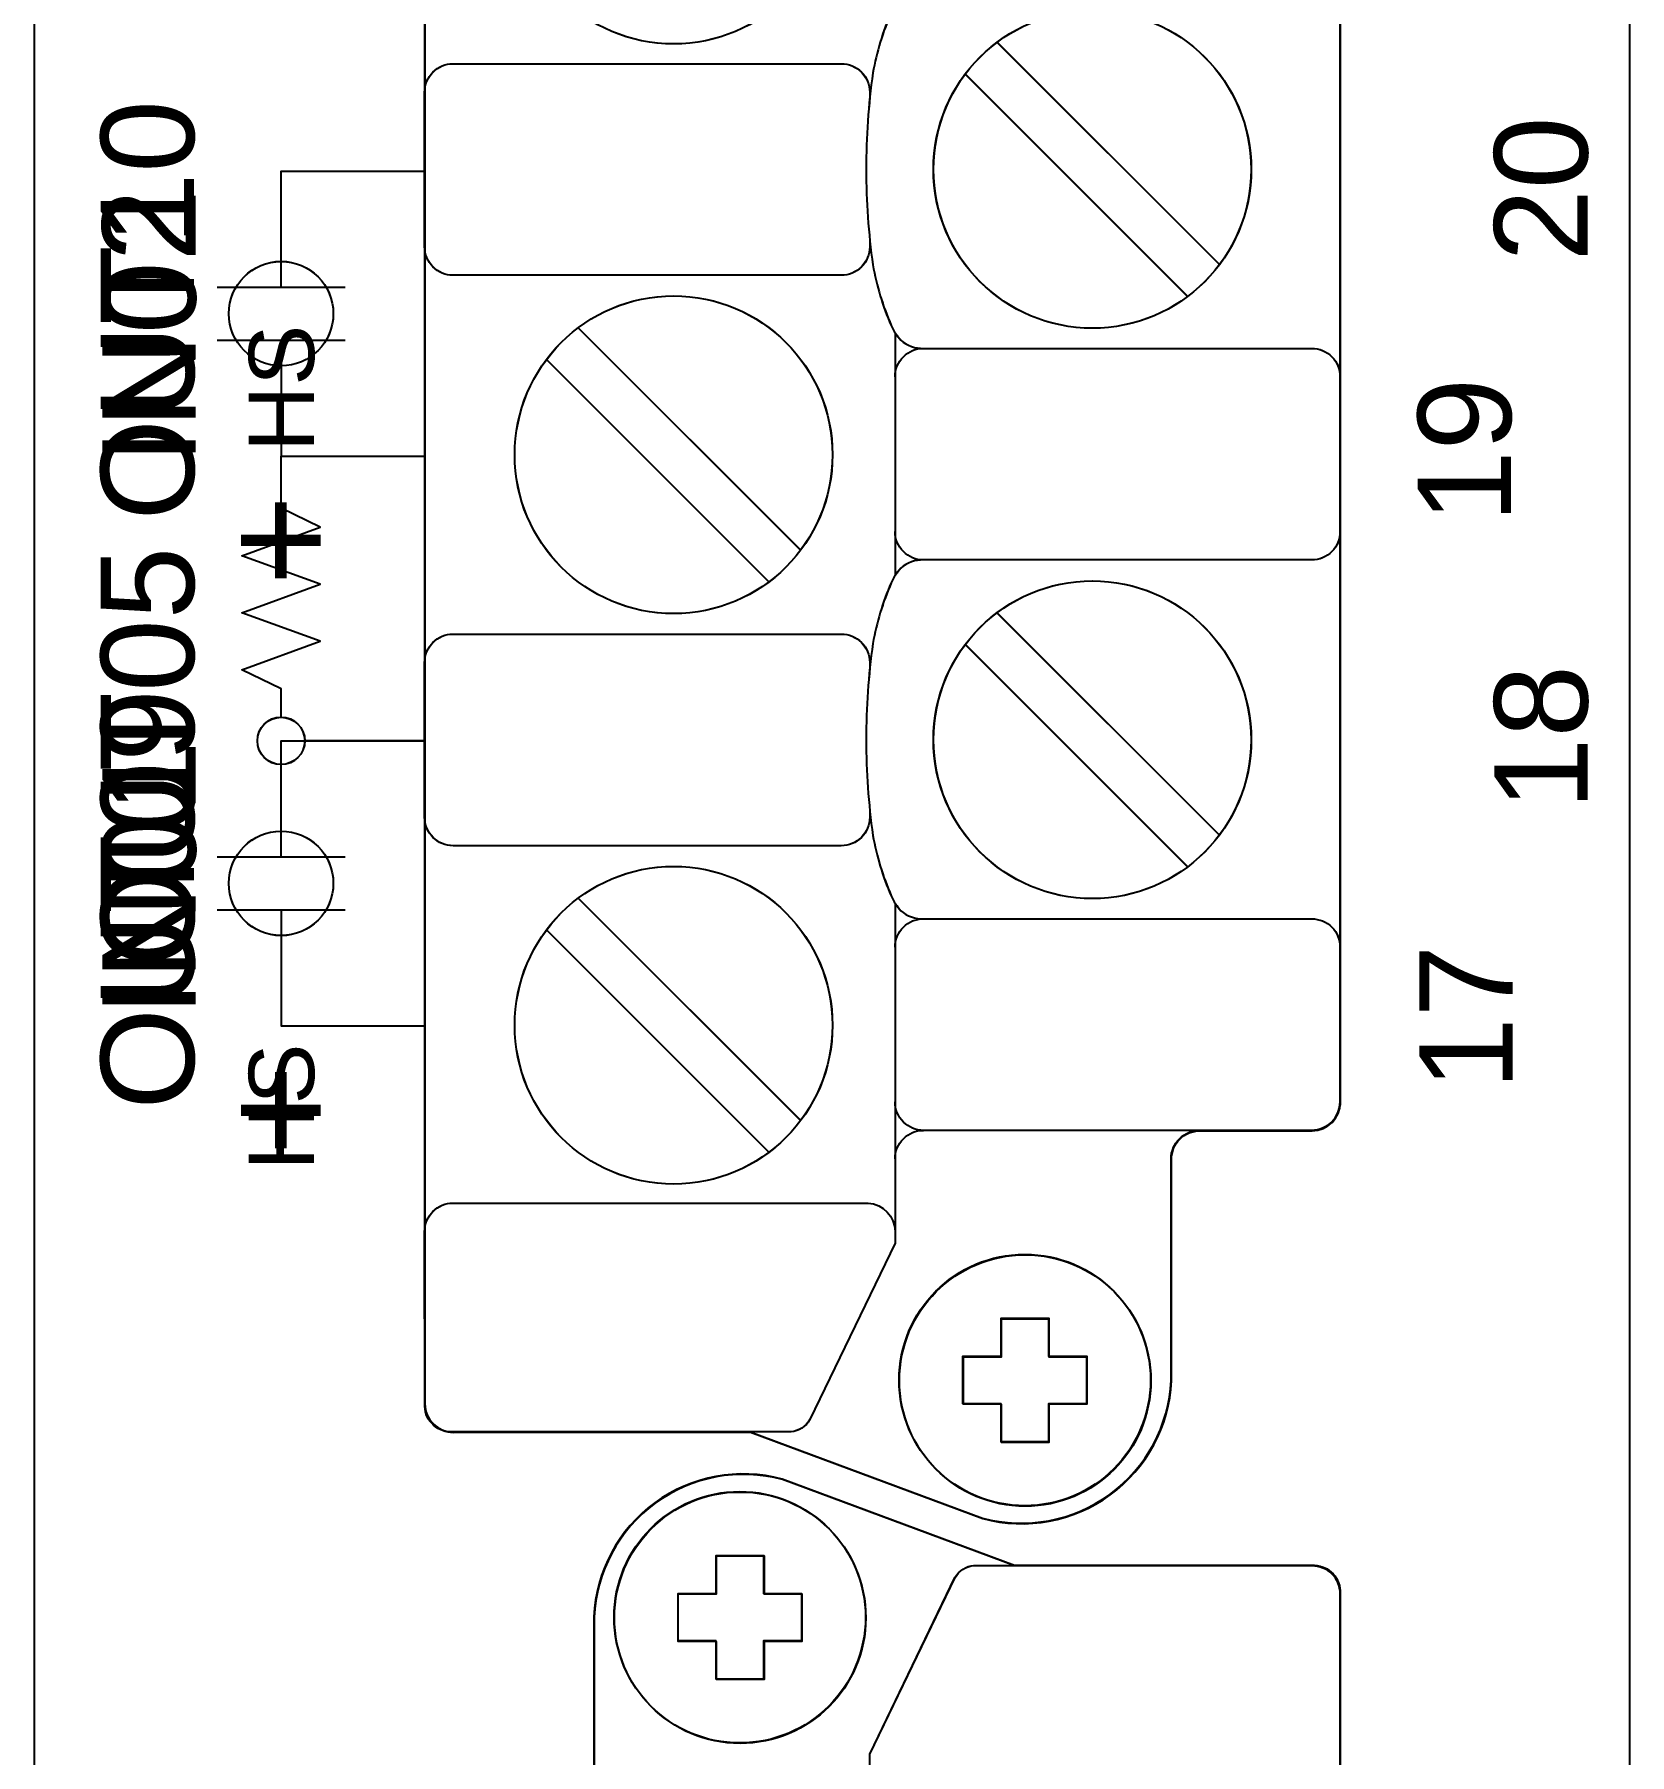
# Model space of a CAD drawing. Extents: x 1 to 47, y 1 to 34.6.
# Drawn here: x 36.919 to 38.599, y 8.931 to 10.742 of the extents above; entities that cross this region are included whole.
import ezdxf

# ---------------------------------------------------------------- set-up
doc = ezdxf.new("R2010")
doc.units = 0
doc.header["$MEASUREMENT"] = 0
for name, color, linetype in [('10_0______DWG_', 7, 'CONTINUOUS'), ('9_1__0__EMPTY_IO_BOARD_POS', 7, 'CONTINUOUS'), ('9_2__2___8__OPTOISOLATED_I', 7, 'CONTINUOUS'), ('9_3__7___8__OPTOISOLATED_I', 7, 'CONTINUOUS'), ('9_4__C___18__COMMON____6__', 7, 'CONTINUOUS'), ('9_5__D___18__COMMON____6__', 7, 'CONTINUOUS'), ('9_6__E___8__OPTOISOLATED_I', 7, 'CONTINUOUS'), ('9_7__4___18__COMMON____6__', 7, 'CONTINUOUS'), ('9_8__8___8__OPTOISOLATED_I', 7, 'CONTINUOUS')]:
    doc.layers.add(name, color=color, linetype=linetype)
doc.styles.add('ARIAL', font='arial.ttf')

msp = doc.modelspace()

# ---------------------------------------------------------------- linework, layer by layer
at = {"layer": '10_0______DWG_'}
msp.add_lwpolyline([(36.919, 3.6192), (36.919, 20.2795, -0.468367), (36.979, 20.3295), (38.549, 20.3295, -0.414132), (38.599, 20.2795), (38.599, 3.6192, -0.414214), (38.549, 3.5692), (36.969, 3.5692, -0.414287)], format="xyb", close=True, dxfattribs=at)
at = {"layer": '9_1__0__EMPTY_IO_BOARD_POS'}
for points in [[(38.1465, 9.5875), (38.2645, 9.5875, 0.414213), (38.2945, 9.6175), (38.2945, 14.5993, 0.414214), (38.2645, 14.6293), (37.9515, 14.6293), (37.7067, 14.7202, 0.480048), (37.5085, 14.5752), (37.5085, 14.341, -0.414214), (37.4785, 14.311), (37.3604, 14.311, 0.414212), (37.3304, 14.281), (37.3303, 14.281), (37.3303, 9.2999, 0.414215), (37.3603, 9.2699), (37.6732, 9.27), (37.9179, 9.1791, 0.47859), (38.1165, 9.3241), (38.1165, 9.5575, -0.414214)], [(38.1465, 4.0875), (38.2645, 4.0875, 0.414213), (38.2945, 4.1175), (38.2945, 9.0993, 0.414214), (38.2645, 9.1293), (37.9515, 9.1293), (37.7067, 9.2202, 0.480048), (37.5085, 9.0752), (37.5085, 8.841, -0.414214), (37.4785, 8.811), (37.3604, 8.811, 0.414212), (37.3304, 8.781), (37.3303, 8.781), (37.3303, 3.7999, 0.414215), (37.3603, 3.7699), (37.6732, 3.77), (37.9179, 3.6791, 0.47859), (38.1165, 3.8241), (38.1165, 4.0575, -0.414214)]]:
    msp.add_lwpolyline(points, format="xyb", close=True, dxfattribs=at)
for points in [[(37.9376, 9.2995), (37.8973, 9.2995), (37.8973, 9.3495), (37.9376, 9.3495), (37.9376, 9.3896), (37.9875, 9.3896), (37.9875, 9.3495), (38.0275, 9.3495), (38.0275, 9.2995), (37.9875, 9.2995), (37.9875, 9.2594), (37.9376, 9.2594)], [(37.6374, 9.0498), (37.5971, 9.0498), (37.5971, 9.0997), (37.6374, 9.0997), (37.6374, 9.1398), (37.6874, 9.1398), (37.6874, 9.0997), (37.7273, 9.0997), (37.7273, 9.0498), (37.6874, 9.0498), (37.6874, 9.0096), (37.6374, 9.0096)]]:
    msp.add_lwpolyline(points, close=True, dxfattribs=at)
for centre in [(37.9624, 9.3245), (37.6622, 9.0747)]:
    msp.add_circle(centre, 0.1324, dxfattribs=at)
at = {"layer": '9_2__2___8__OPTOISOLATED_I'}
for points in [[(38.1461, 9.588), (38.2641, 9.588, 0.414213), (38.2941, 9.618), (38.2942, 14.5998, 0.414214), (38.2642, 14.6298), (37.9511, 14.6298), (37.7064, 14.7207, 0.480048), (37.5082, 14.5757), (37.5082, 14.3415, -0.414214), (37.4782, 14.3115), (37.36, 14.3115, 0.414212), (37.33, 14.2815), (37.3299, 14.2815), (37.3299, 9.3004, 0.414215), (37.3599, 9.2704), (37.6728, 9.2705), (37.9176, 9.1796, 0.47859), (38.1161, 9.3246), (38.1161, 9.558, -0.414214)], [(38.1461, 4.088), (38.2641, 4.088, 0.414213), (38.2941, 4.118), (38.2942, 9.0998, 0.414214), (38.2642, 9.1298), (37.9511, 9.1298), (37.7064, 9.2207, 0.480048), (37.5082, 9.0757), (37.5082, 8.8415, -0.414214), (37.4782, 8.8115), (37.36, 8.8115, 0.414212), (37.33, 8.7815), (37.3299, 8.7815), (37.3299, 3.8004, 0.414215), (37.3599, 3.7704), (37.6728, 3.7705), (37.9176, 3.6796, 0.47859), (38.1161, 3.8246), (38.1161, 4.058, -0.414214)], [(38.294, 9.1032), (38.2942, 8.9188, -0.414214), (38.2642, 8.8888), (37.8271, 8.8888, -0.390527), (37.7988, 8.9188), (37.7988, 8.9311), (37.8885, 9.117, -0.241514), (37.9085, 9.1298), (38.2642, 9.1298, -0.422157)]]:
    msp.add_lwpolyline(points, format="xyb", close=True, dxfattribs=at)
for points in [[(37.8554, 10.7895, 0.191033), (37.8315, 10.781, 0.081668), (37.8213, 10.7654, 0.0591), (37.802, 10.7017, 0.034646), (37.7949, 10.6001, 0.03436), (37.802, 10.4994, 0.0591), (37.8213, 10.4357, 0.081668), (37.8315, 10.4201, 0.191033), (37.8554, 10.4116)], [(37.7987, 10.5265), (37.7987, 10.5186, -0.414214), (37.7687, 10.4886), (37.3599, 10.4886, -0.414214), (37.3299, 10.5186), (37.3299, 10.6814, -0.414214), (37.3599, 10.7114), (37.7687, 10.7114, -0.414214), (37.7987, 10.6814), (37.7987, 10.6746)], [(37.8254, 10.3816, -0.414214), (37.8554, 10.4116), (38.2641, 10.4116, -0.414214), (38.2941, 10.3816), (38.2941, 10.2187, -0.414214), (38.2641, 10.1887), (37.8554, 10.1887, -0.414214), (37.8254, 10.2187)], [(37.8554, 10.1887, 0.191033), (37.8315, 10.1802, 0.081668), (37.8213, 10.1646, 0.0591), (37.802, 10.1009, 0.034646), (37.7949, 9.9994, 0.03436), (37.802, 9.8987, 0.0591), (37.8213, 9.835, 0.081668), (37.8315, 9.8193, 0.191033), (37.8554, 9.8108)], [(37.7987, 9.9257), (37.7987, 9.9178, -0.414214), (37.7687, 9.8878), (37.3599, 9.8878, -0.414214), (37.3299, 9.9178), (37.3299, 10.0807, -0.414214), (37.3599, 10.1107), (37.7687, 10.1107, -0.414214), (37.7987, 10.0807), (37.7987, 10.0739)], [(37.8254, 9.8273), (37.8254, 9.4692), (37.7356, 9.2833, -0.241986), (37.7157, 9.2705), (37.3599, 9.2704, -0.422157), (37.3301, 9.2971), (37.3299, 9.4814, -0.414214), (37.3599, 9.5114), (37.7971, 9.5114, -0.390527), (37.8254, 9.4814)], [(37.8254, 9.7808, -0.414214), (37.8554, 9.8108), (38.2641, 9.8108, -0.414214), (38.2941, 9.7808), (38.2941, 9.618, -0.414214), (38.2641, 9.588), (37.8554, 9.588, -0.414214), (37.8254, 9.618)], [(37.8254, 9.558, -0.414214), (37.8554, 9.588)]]:
    msp.add_lwpolyline(points, format="xyb", dxfattribs=at)
for points in [[(37.9327, 10.7339), (38.1669, 10.4998)], [(37.8993, 10.7005), (38.1335, 10.4663)], [(37.1788, 10.476), (37.1788, 10.5982), (37.3299, 10.5982)], [(37.1113, 10.476), (37.2463, 10.476)], [(37.1113, 10.4203), (37.2463, 10.4203)], [(37.1788, 10.4203), (37.1788, 10.2982), (37.3299, 10.2982)], [(37.4918, 10.4333), (37.7259, 10.1991)], [(37.8254, 10.4281), (37.8254, 10.1722)], [(37.4583, 10.3999), (37.6925, 10.1657)], [(37.9327, 10.1332), (38.1669, 9.899)], [(37.8993, 10.0997), (38.1335, 9.8656)], [(37.1788, 9.876), (37.1788, 9.9982), (37.3299, 9.9982)], [(37.1113, 9.876), (37.2463, 9.876)], [(37.1113, 9.8203), (37.2463, 9.8203)], [(37.1788, 9.8203), (37.1788, 9.6982), (37.3299, 9.6982)], [(37.4918, 9.8325), (37.7259, 9.5984)], [(37.4583, 9.7991), (37.6925, 9.5649)]]:
    msp.add_lwpolyline(points, dxfattribs=at)
for points in [[(37.9372, 9.3), (37.8969, 9.3), (37.8969, 9.35), (37.9372, 9.35), (37.9372, 9.3901), (37.9871, 9.3901), (37.9871, 9.35), (38.0271, 9.35), (38.0271, 9.3), (37.9871, 9.3), (37.9871, 9.2599), (37.9372, 9.2599)], [(37.6371, 9.0503), (37.5968, 9.0503), (37.5968, 9.1002), (37.6371, 9.1002), (37.6371, 9.1404), (37.687, 9.1404), (37.687, 9.1002), (37.727, 9.1002), (37.727, 9.0503), (37.687, 9.0503), (37.687, 9.0101), (37.6371, 9.0101)]]:
    msp.add_lwpolyline(points, close=True, dxfattribs=at)
for centre, radius in [((37.5921, 10.8995), 0.1673), ((38.0331, 10.6001), 0.1673), ((37.5921, 10.2995), 0.1673), ((38.0331, 9.9994), 0.1673), ((37.5921, 9.6987), 0.1673), ((37.962, 9.325), 0.1324), ((37.6619, 9.0752), 0.1324)]:
    msp.add_circle(centre, radius, dxfattribs=at)
at = {"layer": '9_3__7___8__OPTOISOLATED_I'}
for points in [[(38.1461, 9.588), (38.2641, 9.588, 0.414213), (38.2941, 9.618), (38.2942, 14.5998, 0.414214), (38.2642, 14.6298), (37.9511, 14.6298), (37.7064, 14.7207, 0.480048), (37.5082, 14.5757), (37.5082, 14.3415, -0.414214), (37.4782, 14.3115), (37.36, 14.3115, 0.414212), (37.33, 14.2815), (37.3299, 14.2815), (37.3299, 9.3004, 0.414215), (37.3599, 9.2704), (37.6728, 9.2705), (37.9176, 9.1796, 0.47859), (38.1161, 9.3246), (38.1161, 9.558, -0.414214)], [(38.1461, 4.088), (38.2641, 4.088, 0.414213), (38.2941, 4.118), (38.2942, 9.0998, 0.414214), (38.2642, 9.1298), (37.9511, 9.1298), (37.7064, 9.2207, 0.480048), (37.5082, 9.0757), (37.5082, 8.8415, -0.414214), (37.4782, 8.8115), (37.36, 8.8115, 0.414212), (37.33, 8.7815), (37.3299, 8.7815), (37.3299, 3.8004, 0.414215), (37.3599, 3.7704), (37.6728, 3.7705), (37.9176, 3.6796, 0.47859), (38.1161, 3.8246), (38.1161, 4.058, -0.414214)], [(38.294, 9.1032), (38.2942, 8.9188, -0.414214), (38.2642, 8.8888), (37.8271, 8.8888, -0.390527), (37.7988, 8.9188), (37.7988, 8.9311), (37.8885, 9.117, -0.241514), (37.9085, 9.1298), (38.2642, 9.1298, -0.422157)]]:
    msp.add_lwpolyline(points, format="xyb", close=True, dxfattribs=at)
for points in [[(37.8554, 10.7895, 0.191033), (37.8315, 10.781, 0.081668), (37.8213, 10.7654, 0.0591), (37.802, 10.7017, 0.034646), (37.7949, 10.6001, 0.03436), (37.802, 10.4994, 0.0591), (37.8213, 10.4357, 0.081668), (37.8315, 10.4201, 0.191033), (37.8554, 10.4116)], [(37.7987, 10.5265), (37.7987, 10.5186, -0.414214), (37.7687, 10.4886), (37.3599, 10.4886, -0.414214), (37.3299, 10.5186), (37.3299, 10.6814, -0.414214), (37.3599, 10.7114), (37.7687, 10.7114, -0.414214), (37.7987, 10.6814), (37.7987, 10.6746)], [(37.8254, 10.3816, -0.414214), (37.8554, 10.4116), (38.2641, 10.4116, -0.414214), (38.2941, 10.3816), (38.2941, 10.2187, -0.414214), (38.2641, 10.1887), (37.8554, 10.1887, -0.414214), (37.8254, 10.2187)], [(37.8554, 10.1887, 0.191033), (37.8315, 10.1802, 0.081668), (37.8213, 10.1646, 0.0591), (37.802, 10.1009, 0.034646), (37.7949, 9.9994, 0.03436), (37.802, 9.8987, 0.0591), (37.8213, 9.835, 0.081668), (37.8315, 9.8193, 0.191033), (37.8554, 9.8108)], [(37.7987, 9.9257), (37.7987, 9.9178, -0.414214), (37.7687, 9.8878), (37.3599, 9.8878, -0.414214), (37.3299, 9.9178), (37.3299, 10.0807, -0.414214), (37.3599, 10.1107), (37.7687, 10.1107, -0.414214), (37.7987, 10.0807), (37.7987, 10.0739)], [(37.8254, 9.8273), (37.8254, 9.4692), (37.7356, 9.2833, -0.241986), (37.7157, 9.2705), (37.3599, 9.2704, -0.422157), (37.3301, 9.2971), (37.3299, 9.4814, -0.414214), (37.3599, 9.5114), (37.7971, 9.5114, -0.390527), (37.8254, 9.4814)], [(37.8254, 9.7808, -0.414214), (37.8554, 9.8108), (38.2641, 9.8108, -0.414214), (38.2941, 9.7808), (38.2941, 9.618, -0.414214), (38.2641, 9.588), (37.8554, 9.588, -0.414214), (37.8254, 9.618)], [(37.8254, 9.558, -0.414214), (37.8554, 9.588)]]:
    msp.add_lwpolyline(points, format="xyb", dxfattribs=at)
for points in [[(37.9327, 10.7339), (38.1669, 10.4998)], [(37.8993, 10.7005), (38.1335, 10.4663)], [(37.1788, 10.476), (37.1788, 10.5982), (37.3299, 10.5982)], [(37.1113, 10.476), (37.2463, 10.476)], [(37.1113, 10.4203), (37.2463, 10.4203)], [(37.1788, 10.4203), (37.1788, 10.2982), (37.3299, 10.2982)], [(37.4918, 10.4333), (37.7259, 10.1991)], [(37.8254, 10.4281), (37.8254, 10.1722)], [(37.4583, 10.3999), (37.6925, 10.1657)], [(37.9327, 10.1332), (38.1669, 9.899)], [(37.8993, 10.0997), (38.1335, 9.8656)], [(37.1788, 9.876), (37.1788, 9.9982), (37.3299, 9.9982)], [(37.1113, 9.876), (37.2463, 9.876)], [(37.1113, 9.8203), (37.2463, 9.8203)], [(37.1788, 9.8203), (37.1788, 9.6982), (37.3299, 9.6982)], [(37.4918, 9.8325), (37.7259, 9.5984)], [(37.4583, 9.7991), (37.6925, 9.5649)]]:
    msp.add_lwpolyline(points, dxfattribs=at)
for points in [[(37.9372, 9.3), (37.8969, 9.3), (37.8969, 9.35), (37.9372, 9.35), (37.9372, 9.3901), (37.9871, 9.3901), (37.9871, 9.35), (38.0271, 9.35), (38.0271, 9.3), (37.9871, 9.3), (37.9871, 9.2599), (37.9372, 9.2599)], [(37.6371, 9.0503), (37.5968, 9.0503), (37.5968, 9.1002), (37.6371, 9.1002), (37.6371, 9.1404), (37.687, 9.1404), (37.687, 9.1002), (37.727, 9.1002), (37.727, 9.0503), (37.687, 9.0503), (37.687, 9.0101), (37.6371, 9.0101)]]:
    msp.add_lwpolyline(points, close=True, dxfattribs=at)
for centre, radius in [((37.5921, 10.8995), 0.1673), ((38.0331, 10.6001), 0.1673), ((37.5921, 10.2995), 0.1673), ((38.0331, 9.9994), 0.1673), ((37.5921, 9.6987), 0.1673), ((37.962, 9.325), 0.1324), ((37.6619, 9.0752), 0.1324)]:
    msp.add_circle(centre, radius, dxfattribs=at)
at = {"layer": '9_4__C___18__COMMON____6__'}
for points in [[(38.1461, 9.588), (38.2641, 9.588, 0.414213), (38.2941, 9.618), (38.2942, 14.5998, 0.414214), (38.2642, 14.6298), (37.9511, 14.6298), (37.7064, 14.7207, 0.480048), (37.5082, 14.5757), (37.5082, 14.3415, -0.414214), (37.4782, 14.3115), (37.36, 14.3115, 0.414212), (37.33, 14.2815), (37.3299, 14.2815), (37.3299, 9.3004, 0.414215), (37.3599, 9.2704), (37.6728, 9.2705), (37.9176, 9.1796, 0.47859), (38.1161, 9.3246), (38.1161, 9.558, -0.414214)], [(38.1461, 4.088), (38.2641, 4.088, 0.414213), (38.2941, 4.118), (38.2942, 9.0998, 0.414214), (38.2642, 9.1298), (37.9511, 9.1298), (37.7064, 9.2207, 0.480048), (37.5082, 9.0757), (37.5082, 8.8415, -0.414214), (37.4782, 8.8115), (37.36, 8.8115, 0.414212), (37.33, 8.7815), (37.3299, 8.7815), (37.3299, 3.8004, 0.414215), (37.3599, 3.7704), (37.6728, 3.7705), (37.9176, 3.6796, 0.47859), (38.1161, 3.8246), (38.1161, 4.058, -0.414214)], [(38.294, 9.1032), (38.2942, 8.9188, -0.414214), (38.2642, 8.8888), (37.8271, 8.8888, -0.390527), (37.7988, 8.9188), (37.7988, 8.9311), (37.8885, 9.117, -0.241514), (37.9085, 9.1298), (38.2642, 9.1298, -0.422157)]]:
    msp.add_lwpolyline(points, format="xyb", close=True, dxfattribs=at)
for points in [[(37.8554, 10.7895, 0.191033), (37.8315, 10.781, 0.081668), (37.8213, 10.7654, 0.0591), (37.802, 10.7017, 0.034646), (37.7949, 10.6001, 0.03436), (37.802, 10.4994, 0.0591), (37.8213, 10.4357, 0.081668), (37.8315, 10.4201, 0.191033), (37.8554, 10.4116)], [(37.7987, 10.5265), (37.7987, 10.5186, -0.414214), (37.7687, 10.4886), (37.3599, 10.4886, -0.414214), (37.3299, 10.5186), (37.3299, 10.6814, -0.414214), (37.3599, 10.7114), (37.7687, 10.7114, -0.414214), (37.7987, 10.6814), (37.7987, 10.6746)], [(37.8254, 10.3816, -0.414214), (37.8554, 10.4116), (38.2641, 10.4116, -0.414214), (38.2941, 10.3816), (38.2941, 10.2187, -0.414214), (38.2641, 10.1887), (37.8554, 10.1887, -0.414214), (37.8254, 10.2187)], [(37.8554, 10.1887, 0.191033), (37.8315, 10.1802, 0.081668), (37.8213, 10.1646, 0.0591), (37.802, 10.1009, 0.034646), (37.7949, 9.9994, 0.03436), (37.802, 9.8987, 0.0591), (37.8213, 9.835, 0.081668), (37.8315, 9.8193, 0.191033), (37.8554, 9.8108)], [(37.7987, 9.9257), (37.7987, 9.9178, -0.414214), (37.7687, 9.8878), (37.3599, 9.8878, -0.414214), (37.3299, 9.9178), (37.3299, 10.0807, -0.414214), (37.3599, 10.1107), (37.7687, 10.1107, -0.414214), (37.7987, 10.0807), (37.7987, 10.0739)], [(37.8254, 9.8273), (37.8254, 9.4692), (37.7356, 9.2833, -0.241986), (37.7157, 9.2705), (37.3599, 9.2704, -0.422157), (37.3301, 9.2971), (37.3299, 9.4814, -0.414214), (37.3599, 9.5114), (37.7971, 9.5114, -0.390527), (37.8254, 9.4814)], [(37.8254, 9.7808, -0.414214), (37.8554, 9.8108), (38.2641, 9.8108, -0.414214), (38.2941, 9.7808), (38.2941, 9.618, -0.414214), (38.2641, 9.588), (37.8554, 9.588, -0.414214), (37.8254, 9.618)], [(37.8254, 9.558, -0.414214), (37.8554, 9.588)]]:
    msp.add_lwpolyline(points, format="xyb", dxfattribs=at)
for points in [[(37.9327, 10.7339), (38.1669, 10.4998)], [(37.8993, 10.7005), (38.1335, 10.4663)], [(37.1788, 10.5031), (37.1788, 10.5982), (37.3299, 10.5982)], [(37.4918, 10.4333), (37.7259, 10.1991)], [(37.8254, 10.4281), (37.8254, 10.1722)], [(37.4583, 10.3999), (37.6925, 10.1657)], [(37.1788, 10.3931), (37.1788, 10.2982), (37.3299, 10.2982)], [(37.9327, 10.1332), (38.1669, 9.899)], [(37.8993, 10.0997), (38.1335, 9.8656)], [(37.1788, 9.9031), (37.1788, 9.9982), (37.3299, 9.9982)], [(37.4918, 9.8325), (37.7259, 9.5984)], [(37.1788, 9.7931), (37.1788, 9.6982), (37.3299, 9.6982)], [(37.4583, 9.7991), (37.6925, 9.5649)]]:
    msp.add_lwpolyline(points, dxfattribs=at)
for points in [[(37.9372, 9.3), (37.8969, 9.3), (37.8969, 9.35), (37.9372, 9.35), (37.9372, 9.3901), (37.9871, 9.3901), (37.9871, 9.35), (38.0271, 9.35), (38.0271, 9.3), (37.9871, 9.3), (37.9871, 9.2599), (37.9372, 9.2599)], [(37.6371, 9.0503), (37.5968, 9.0503), (37.5968, 9.1002), (37.6371, 9.1002), (37.6371, 9.1404), (37.687, 9.1404), (37.687, 9.1002), (37.727, 9.1002), (37.727, 9.0503), (37.687, 9.0503), (37.687, 9.0101), (37.6371, 9.0101)]]:
    msp.add_lwpolyline(points, close=True, dxfattribs=at)
for centre, radius in [((37.5921, 10.8995), 0.1673), ((38.0331, 10.6001), 0.1673), ((37.1788, 10.4481), 0.055), ((37.5921, 10.2995), 0.1673), ((38.0331, 9.9994), 0.1673), ((37.1788, 9.8481), 0.055), ((37.5921, 9.6987), 0.1673), ((37.962, 9.325), 0.1324), ((37.6619, 9.0752), 0.1324)]:
    msp.add_circle(centre, radius, dxfattribs=at)
at = {"layer": '9_5__D___18__COMMON____6__'}
for points in [[(38.1461, 9.588), (38.2641, 9.588, 0.414213), (38.2941, 9.618), (38.2942, 14.5998, 0.414214), (38.2642, 14.6298), (37.9511, 14.6298), (37.7064, 14.7207, 0.480048), (37.5082, 14.5757), (37.5082, 14.3415, -0.414214), (37.4782, 14.3115), (37.36, 14.3115, 0.414212), (37.33, 14.2815), (37.3299, 14.2815), (37.3299, 9.3004, 0.414215), (37.3599, 9.2704), (37.6728, 9.2705), (37.9176, 9.1796, 0.47859), (38.1161, 9.3246), (38.1161, 9.558, -0.414214)], [(38.1461, 4.088), (38.2641, 4.088, 0.414213), (38.2941, 4.118), (38.2942, 9.0998, 0.414214), (38.2642, 9.1298), (37.9511, 9.1298), (37.7064, 9.2207, 0.480048), (37.5082, 9.0757), (37.5082, 8.8415, -0.414214), (37.4782, 8.8115), (37.36, 8.8115, 0.414212), (37.33, 8.7815), (37.3299, 8.7815), (37.3299, 3.8004, 0.414215), (37.3599, 3.7704), (37.6728, 3.7705), (37.9176, 3.6796, 0.47859), (38.1161, 3.8246), (38.1161, 4.058, -0.414214)], [(38.294, 9.1032), (38.2942, 8.9188, -0.414214), (38.2642, 8.8888), (37.8271, 8.8888, -0.390527), (37.7988, 8.9188), (37.7988, 8.9311), (37.8885, 9.117, -0.241514), (37.9085, 9.1298), (38.2642, 9.1298, -0.422157)]]:
    msp.add_lwpolyline(points, format="xyb", close=True, dxfattribs=at)
for points in [[(37.8554, 10.7895, 0.191033), (37.8315, 10.781, 0.081668), (37.8213, 10.7654, 0.0591), (37.802, 10.7017, 0.034646), (37.7949, 10.6001, 0.03436), (37.802, 10.4994, 0.0591), (37.8213, 10.4357, 0.081668), (37.8315, 10.4201, 0.191033), (37.8554, 10.4116)], [(37.7987, 10.5265), (37.7987, 10.5186, -0.414214), (37.7687, 10.4886), (37.3599, 10.4886, -0.414214), (37.3299, 10.5186), (37.3299, 10.6814, -0.414214), (37.3599, 10.7114), (37.7687, 10.7114, -0.414214), (37.7987, 10.6814), (37.7987, 10.6746)], [(37.8254, 10.3816, -0.414214), (37.8554, 10.4116), (38.2641, 10.4116, -0.414214), (38.2941, 10.3816), (38.2941, 10.2187, -0.414214), (38.2641, 10.1887), (37.8554, 10.1887, -0.414214), (37.8254, 10.2187)], [(37.8554, 10.1887, 0.191033), (37.8315, 10.1802, 0.081668), (37.8213, 10.1646, 0.0591), (37.802, 10.1009, 0.034646), (37.7949, 9.9994, 0.03436), (37.802, 9.8987, 0.0591), (37.8213, 9.835, 0.081668), (37.8315, 9.8193, 0.191033), (37.8554, 9.8108)], [(37.7987, 9.9257), (37.7987, 9.9178, -0.414214), (37.7687, 9.8878), (37.3599, 9.8878, -0.414214), (37.3299, 9.9178), (37.3299, 10.0807, -0.414214), (37.3599, 10.1107), (37.7687, 10.1107, -0.414214), (37.7987, 10.0807), (37.7987, 10.0739)], [(37.8254, 9.8273), (37.8254, 9.4692), (37.7356, 9.2833, -0.241986), (37.7157, 9.2705), (37.3599, 9.2704, -0.422157), (37.3301, 9.2971), (37.3299, 9.4814, -0.414214), (37.3599, 9.5114), (37.7971, 9.5114, -0.390527), (37.8254, 9.4814)], [(37.8254, 9.7808, -0.414214), (37.8554, 9.8108), (38.2641, 9.8108, -0.414214), (38.2941, 9.7808), (38.2941, 9.618, -0.414214), (38.2641, 9.588), (37.8554, 9.588, -0.414214), (37.8254, 9.618)], [(37.8254, 9.558, -0.414214), (37.8554, 9.588)]]:
    msp.add_lwpolyline(points, format="xyb", dxfattribs=at)
for points in [[(37.9327, 10.7339), (38.1669, 10.4998)], [(37.8993, 10.7005), (38.1335, 10.4663)], [(37.1788, 10.5031), (37.1788, 10.5982), (37.3299, 10.5982)], [(37.4918, 10.4333), (37.7259, 10.1991)], [(37.8254, 10.4281), (37.8254, 10.1722)], [(37.4583, 10.3999), (37.6925, 10.1657)], [(37.1788, 10.3931), (37.1788, 10.2982), (37.3299, 10.2982)], [(37.9327, 10.1332), (38.1669, 9.899)], [(37.8993, 10.0997), (38.1335, 9.8656)], [(37.1788, 9.9031), (37.1788, 9.9982), (37.3299, 9.9982)], [(37.4918, 9.8325), (37.7259, 9.5984)], [(37.1788, 9.7931), (37.1788, 9.6982), (37.3299, 9.6982)], [(37.4583, 9.7991), (37.6925, 9.5649)]]:
    msp.add_lwpolyline(points, dxfattribs=at)
for points in [[(37.9372, 9.3), (37.8969, 9.3), (37.8969, 9.35), (37.9372, 9.35), (37.9372, 9.3901), (37.9871, 9.3901), (37.9871, 9.35), (38.0271, 9.35), (38.0271, 9.3), (37.9871, 9.3), (37.9871, 9.2599), (37.9372, 9.2599)], [(37.6371, 9.0503), (37.5968, 9.0503), (37.5968, 9.1002), (37.6371, 9.1002), (37.6371, 9.1404), (37.687, 9.1404), (37.687, 9.1002), (37.727, 9.1002), (37.727, 9.0503), (37.687, 9.0503), (37.687, 9.0101), (37.6371, 9.0101)]]:
    msp.add_lwpolyline(points, close=True, dxfattribs=at)
for centre, radius in [((37.5921, 10.8995), 0.1673), ((38.0331, 10.6001), 0.1673), ((37.1788, 10.4481), 0.055), ((37.5921, 10.2995), 0.1673), ((38.0331, 9.9994), 0.1673), ((37.1788, 9.8481), 0.055), ((37.5921, 9.6987), 0.1673), ((37.962, 9.325), 0.1324), ((37.6619, 9.0752), 0.1324)]:
    msp.add_circle(centre, radius, dxfattribs=at)
at = {"layer": '9_6__E___8__OPTOISOLATED_I'}
for points in [[(38.1461, 9.588), (38.2641, 9.588, 0.414213), (38.2941, 9.618), (38.2942, 14.5998, 0.414214), (38.2642, 14.6298), (37.9511, 14.6298), (37.7064, 14.7207, 0.480048), (37.5082, 14.5757), (37.5082, 14.3415, -0.414214), (37.4782, 14.3115), (37.36, 14.3115, 0.414212), (37.33, 14.2815), (37.3299, 14.2815), (37.3299, 9.3004, 0.414215), (37.3599, 9.2704), (37.6728, 9.2705), (37.9176, 9.1796, 0.47859), (38.1161, 9.3246), (38.1161, 9.558, -0.414214)], [(38.1461, 4.088), (38.2641, 4.088, 0.414213), (38.2941, 4.118), (38.2942, 9.0998, 0.414214), (38.2642, 9.1298), (37.9511, 9.1298), (37.7064, 9.2207, 0.480048), (37.5082, 9.0757), (37.5082, 8.8415, -0.414214), (37.4782, 8.8115), (37.36, 8.8115, 0.414212), (37.33, 8.7815), (37.3299, 8.7815), (37.3299, 3.8004, 0.414215), (37.3599, 3.7704), (37.6728, 3.7705), (37.9176, 3.6796, 0.47859), (38.1161, 3.8246), (38.1161, 4.058, -0.414214)], [(38.294, 9.1032), (38.2942, 8.9188, -0.414214), (38.2642, 8.8888), (37.8271, 8.8888, -0.390527), (37.7988, 8.9188), (37.7988, 8.9311), (37.8885, 9.117, -0.241514), (37.9085, 9.1298), (38.2642, 9.1298, -0.422157)]]:
    msp.add_lwpolyline(points, format="xyb", close=True, dxfattribs=at)
for points in [[(37.8554, 10.7895, 0.191033), (37.8315, 10.781, 0.081668), (37.8213, 10.7654, 0.0591), (37.802, 10.7017, 0.034646), (37.7949, 10.6001, 0.03436), (37.802, 10.4994, 0.0591), (37.8213, 10.4357, 0.081668), (37.8315, 10.4201, 0.191033), (37.8554, 10.4116)], [(37.7987, 10.5265), (37.7987, 10.5186, -0.414214), (37.7687, 10.4886), (37.3599, 10.4886, -0.414214), (37.3299, 10.5186), (37.3299, 10.6814, -0.414214), (37.3599, 10.7114), (37.7687, 10.7114, -0.414214), (37.7987, 10.6814), (37.7987, 10.6746)], [(37.8254, 10.3816, -0.414214), (37.8554, 10.4116), (38.2641, 10.4116, -0.414214), (38.2941, 10.3816), (38.2941, 10.2187, -0.414214), (38.2641, 10.1887), (37.8554, 10.1887, -0.414214), (37.8254, 10.2187)], [(37.8554, 10.1887, 0.191033), (37.8315, 10.1802, 0.081668), (37.8213, 10.1646, 0.0591), (37.802, 10.1009, 0.034646), (37.7949, 9.9994, 0.03436), (37.802, 9.8987, 0.0591), (37.8213, 9.835, 0.081668), (37.8315, 9.8193, 0.191033), (37.8554, 9.8108)], [(37.7987, 9.9257), (37.7987, 9.9178, -0.414214), (37.7687, 9.8878), (37.3599, 9.8878, -0.414214), (37.3299, 9.9178), (37.3299, 10.0807, -0.414214), (37.3599, 10.1107), (37.7687, 10.1107, -0.414214), (37.7987, 10.0807), (37.7987, 10.0739)], [(37.8254, 9.8273), (37.8254, 9.4692), (37.7356, 9.2833, -0.241986), (37.7157, 9.2705), (37.3599, 9.2704, -0.422157), (37.3301, 9.2971), (37.3299, 9.4814, -0.414214), (37.3599, 9.5114), (37.7971, 9.5114, -0.390527), (37.8254, 9.4814)], [(37.8254, 9.7808, -0.414214), (37.8554, 9.8108), (38.2641, 9.8108, -0.414214), (38.2941, 9.7808), (38.2941, 9.618, -0.414214), (38.2641, 9.588), (37.8554, 9.588, -0.414214), (37.8254, 9.618)], [(37.8254, 9.558, -0.414214), (37.8554, 9.588)]]:
    msp.add_lwpolyline(points, format="xyb", dxfattribs=at)
for points in [[(37.9327, 10.7339), (38.1669, 10.4998)], [(37.8993, 10.7005), (38.1335, 10.4663)], [(37.4918, 10.4333), (37.7259, 10.1991)], [(37.8254, 10.4281), (37.8254, 10.1722)], [(37.4583, 10.3999), (37.6925, 10.1657)], [(37.1788, 10.0231), (37.1788, 10.0531), (37.1376, 10.0731), (37.2201, 10.1031), (37.1376, 10.1331), (37.2201, 10.1631), (37.1376, 10.1931), (37.2201, 10.2232), (37.1788, 10.2432), (37.1788, 10.2982), (37.3299, 10.2982)], [(37.9327, 10.1332), (38.1669, 9.899)], [(37.8993, 10.0997), (38.1335, 9.8656)], [(37.3299, 9.9982), (37.2038, 9.9982)], [(37.1788, 9.876), (37.1788, 9.9732)], [(37.1188, 9.876), (37.2388, 9.876)], [(37.1188, 9.8203), (37.2388, 9.8203)], [(37.1788, 9.8203), (37.1788, 9.6982), (37.3299, 9.6982)], [(37.4918, 9.8325), (37.7259, 9.5984)], [(37.4583, 9.7991), (37.6925, 9.5649)]]:
    msp.add_lwpolyline(points, dxfattribs=at)
for points in [[(37.9372, 9.3), (37.8969, 9.3), (37.8969, 9.35), (37.9372, 9.35), (37.9372, 9.3901), (37.9871, 9.3901), (37.9871, 9.35), (38.0271, 9.35), (38.0271, 9.3), (37.9871, 9.3), (37.9871, 9.2599), (37.9372, 9.2599)], [(37.6371, 9.0503), (37.5968, 9.0503), (37.5968, 9.1002), (37.6371, 9.1002), (37.6371, 9.1404), (37.687, 9.1404), (37.687, 9.1002), (37.727, 9.1002), (37.727, 9.0503), (37.687, 9.0503), (37.687, 9.0101), (37.6371, 9.0101)]]:
    msp.add_lwpolyline(points, close=True, dxfattribs=at)
for centre, radius in [((37.5921, 10.8995), 0.1673), ((38.0331, 10.6001), 0.1673), ((37.5921, 10.2995), 0.1673), ((38.0331, 9.9994), 0.1673), ((37.1788, 9.9982), 0.025), ((37.5921, 9.6987), 0.1673), ((37.962, 9.325), 0.1324), ((37.6619, 9.0752), 0.1324)]:
    msp.add_circle(centre, radius, dxfattribs=at)
at = {"layer": '9_7__4___18__COMMON____6__'}
for points in [[(38.1462, 9.588), (38.2642, 9.588, 0.414213), (38.2942, 9.618), (38.2942, 14.5998, 0.414214), (38.2642, 14.6298), (37.9512, 14.6298), (37.7064, 14.7207, 0.480048), (37.5082, 14.5757), (37.5082, 14.3415, -0.414214), (37.4782, 14.3115), (37.3601, 14.3115, 0.414212), (37.3301, 14.2815), (37.33, 14.2815), (37.33, 9.3004, 0.414215), (37.36, 9.2704), (37.6729, 9.2705), (37.9176, 9.1796, 0.47859), (38.1162, 9.3246), (38.1162, 9.558, -0.414214)], [(38.1462, 4.088), (38.2642, 4.088, 0.414213), (38.2942, 4.118), (38.2942, 9.0998, 0.414214), (38.2642, 9.1298), (37.9512, 9.1298), (37.7064, 9.2207, 0.480048), (37.5082, 9.0757), (37.5082, 8.8415, -0.414214), (37.4782, 8.8115), (37.3601, 8.8115, 0.414212), (37.3301, 8.7815), (37.33, 8.7815), (37.33, 3.8004, 0.414215), (37.36, 3.7704), (37.6729, 3.7705), (37.9176, 3.6796, 0.47859), (38.1162, 3.8246), (38.1162, 4.058, -0.414214)], [(38.2941, 9.1032), (38.2943, 8.9188, -0.414214), (38.2643, 8.8888), (37.8271, 8.8888, -0.390527), (37.7988, 8.9188), (37.7988, 8.9311), (37.8886, 9.117, -0.241514), (37.9085, 9.1298), (38.2643, 9.1298, -0.422157)]]:
    msp.add_lwpolyline(points, format="xyb", close=True, dxfattribs=at)
for points in [[(37.8554, 10.7895, 0.191033), (37.8315, 10.781, 0.081668), (37.8214, 10.7654, 0.0591), (37.802, 10.7017, 0.034646), (37.795, 10.6001, 0.03436), (37.802, 10.4994, 0.0591), (37.8214, 10.4357, 0.081668), (37.8315, 10.4201, 0.191033), (37.8554, 10.4116)], [(37.7988, 10.5265), (37.7988, 10.5186, -0.414214), (37.7688, 10.4886), (37.36, 10.4886, -0.414214), (37.33, 10.5186), (37.33, 10.6814, -0.414214), (37.36, 10.7114), (37.7688, 10.7114, -0.414214), (37.7988, 10.6814), (37.7988, 10.6746)], [(37.8254, 10.3816, -0.414214), (37.8554, 10.4116), (38.2642, 10.4116, -0.414214), (38.2942, 10.3816), (38.2942, 10.2187, -0.414214), (38.2642, 10.1887), (37.8554, 10.1887, -0.414214), (37.8254, 10.2187)], [(37.8554, 10.1887, 0.191033), (37.8315, 10.1802, 0.081668), (37.8214, 10.1646, 0.0591), (37.802, 10.1009, 0.034646), (37.795, 9.9994, 0.03436), (37.802, 9.8987, 0.0591), (37.8214, 9.835, 0.081668), (37.8315, 9.8193, 0.191033), (37.8554, 9.8108)], [(37.7988, 9.9257), (37.7988, 9.9178, -0.414214), (37.7688, 9.8878), (37.36, 9.8878, -0.414214), (37.33, 9.9178), (37.33, 10.0807, -0.414214), (37.36, 10.1107), (37.7688, 10.1107, -0.414214), (37.7988, 10.0807), (37.7988, 10.0739)], [(37.8254, 9.8273), (37.8254, 9.4692), (37.7357, 9.2833, -0.241986), (37.7158, 9.2705), (37.36, 9.2704, -0.422157), (37.3302, 9.2971), (37.33, 9.4814, -0.414214), (37.36, 9.5114), (37.7971, 9.5114, -0.390527), (37.8254, 9.4814)], [(37.8254, 9.7808, -0.414214), (37.8554, 9.8108), (38.2642, 9.8108, -0.414214), (38.2942, 9.7808), (38.2942, 9.618, -0.414214), (38.2642, 9.588), (37.8554, 9.588, -0.414214), (37.8254, 9.618)], [(37.8254, 9.558, -0.414214), (37.8554, 9.588)]]:
    msp.add_lwpolyline(points, format="xyb", dxfattribs=at)
for points in [[(37.9328, 10.7339), (38.167, 10.4998)], [(37.8994, 10.7005), (38.1336, 10.4663)], [(37.1788, 10.5032), (37.1788, 10.5982), (37.3299, 10.5982)], [(37.4918, 10.4333), (37.726, 10.1991)], [(37.8254, 10.4281), (37.8254, 10.1722)], [(37.4584, 10.3999), (37.6926, 10.1657)], [(37.1788, 10.3932), (37.1788, 10.2982), (37.3299, 10.2982)], [(37.9328, 10.1332), (38.167, 9.899)], [(37.8994, 10.0997), (38.1336, 9.8656)], [(37.1788, 9.9032), (37.1788, 9.9982), (37.3299, 9.9982)], [(37.4918, 9.8325), (37.726, 9.5984)], [(37.1788, 9.7932), (37.1788, 9.6982), (37.3299, 9.6982)], [(37.4584, 9.7991), (37.6926, 9.5649)]]:
    msp.add_lwpolyline(points, dxfattribs=at)
for points in [[(37.9373, 9.3), (37.897, 9.3), (37.897, 9.35), (37.9373, 9.35), (37.9373, 9.3901), (37.9872, 9.3901), (37.9872, 9.35), (38.0272, 9.35), (38.0272, 9.3), (37.9872, 9.3), (37.9872, 9.2599), (37.9373, 9.2599)], [(37.6371, 9.0503), (37.5968, 9.0503), (37.5968, 9.1002), (37.6371, 9.1002), (37.6371, 9.1404), (37.6871, 9.1404), (37.6871, 9.1002), (37.727, 9.1002), (37.727, 9.0503), (37.6871, 9.0503), (37.6871, 9.0101), (37.6371, 9.0101)]]:
    msp.add_lwpolyline(points, close=True, dxfattribs=at)
for centre, radius in [((37.5922, 10.8995), 0.1673), ((38.0332, 10.6001), 0.1673), ((37.1788, 10.4482), 0.055), ((37.5922, 10.2995), 0.1673), ((38.0332, 9.9994), 0.1673), ((37.1788, 9.8482), 0.055), ((37.5922, 9.6987), 0.1673), ((37.9621, 9.325), 0.1324), ((37.6619, 9.0752), 0.1324)]:
    msp.add_circle(centre, radius, dxfattribs=at)
at = {"layer": '9_8__8___8__OPTOISOLATED_I'}
for points in [[(38.1461, 9.588), (38.2641, 9.588, 0.414213), (38.2941, 9.618), (38.2942, 14.5998, 0.414214), (38.2642, 14.6298), (37.9511, 14.6298), (37.7064, 14.7207, 0.480048), (37.5082, 14.5757), (37.5082, 14.3415, -0.414214), (37.4782, 14.3115), (37.36, 14.3115, 0.414212), (37.33, 14.2815), (37.3299, 14.2815), (37.3299, 9.3004, 0.414215), (37.3599, 9.2704), (37.6728, 9.2705), (37.9176, 9.1796, 0.47859), (38.1161, 9.3246), (38.1161, 9.558, -0.414214)], [(38.1461, 4.088), (38.2641, 4.088, 0.414213), (38.2941, 4.118), (38.2942, 9.0998, 0.414214), (38.2642, 9.1298), (37.9511, 9.1298), (37.7064, 9.2207, 0.480048), (37.5082, 9.0757), (37.5082, 8.8415, -0.414214), (37.4782, 8.8115), (37.36, 8.8115, 0.414212), (37.33, 8.7815), (37.3299, 8.7815), (37.3299, 3.8004, 0.414215), (37.3599, 3.7704), (37.6728, 3.7705), (37.9176, 3.6796, 0.47859), (38.1161, 3.8246), (38.1161, 4.058, -0.414214)], [(38.294, 9.1032), (38.2942, 8.9188, -0.414214), (38.2642, 8.8888), (37.8271, 8.8888, -0.390527), (37.7988, 8.9188), (37.7988, 8.9311), (37.8885, 9.117, -0.241514), (37.9085, 9.1298), (38.2642, 9.1298, -0.422157)]]:
    msp.add_lwpolyline(points, format="xyb", close=True, dxfattribs=at)
for points in [[(37.8554, 10.7895, 0.191033), (37.8315, 10.781, 0.081668), (37.8213, 10.7654, 0.0591), (37.802, 10.7017, 0.034646), (37.7949, 10.6001, 0.03436), (37.802, 10.4994, 0.0591), (37.8213, 10.4357, 0.081668), (37.8315, 10.4201, 0.191033), (37.8554, 10.4116)], [(37.7987, 10.5265), (37.7987, 10.5186, -0.414214), (37.7687, 10.4886), (37.3599, 10.4886, -0.414214), (37.3299, 10.5186), (37.3299, 10.6814, -0.414214), (37.3599, 10.7114), (37.7687, 10.7114, -0.414214), (37.7987, 10.6814), (37.7987, 10.6746)], [(37.8254, 10.3816, -0.414214), (37.8554, 10.4116), (38.2641, 10.4116, -0.414214), (38.2941, 10.3816), (38.2941, 10.2187, -0.414214), (38.2641, 10.1887), (37.8554, 10.1887, -0.414214), (37.8254, 10.2187)], [(37.8554, 10.1887, 0.191033), (37.8315, 10.1802, 0.081668), (37.8213, 10.1646, 0.0591), (37.802, 10.1009, 0.034646), (37.7949, 9.9994, 0.03436), (37.802, 9.8987, 0.0591), (37.8213, 9.835, 0.081668), (37.8315, 9.8193, 0.191033), (37.8554, 9.8108)], [(37.7987, 9.9257), (37.7987, 9.9178, -0.414214), (37.7687, 9.8878), (37.3599, 9.8878, -0.414214), (37.3299, 9.9178), (37.3299, 10.0807, -0.414214), (37.3599, 10.1107), (37.7687, 10.1107, -0.414214), (37.7987, 10.0807), (37.7987, 10.0739)], [(37.8254, 9.8273), (37.8254, 9.4692), (37.7356, 9.2833, -0.241986), (37.7157, 9.2705), (37.3599, 9.2704, -0.422157), (37.3301, 9.2971), (37.3299, 9.4814, -0.414214), (37.3599, 9.5114), (37.7971, 9.5114, -0.390527), (37.8254, 9.4814)], [(37.8254, 9.7808, -0.414214), (37.8554, 9.8108), (38.2641, 9.8108, -0.414214), (38.2941, 9.7808), (38.2941, 9.618, -0.414214), (38.2641, 9.588), (37.8554, 9.588, -0.414214), (37.8254, 9.618)], [(37.8254, 9.558, -0.414214), (37.8554, 9.588)]]:
    msp.add_lwpolyline(points, format="xyb", dxfattribs=at)
for points in [[(37.9327, 10.7339), (38.1669, 10.4998)], [(37.8993, 10.7005), (38.1335, 10.4663)], [(37.4918, 10.4333), (37.7259, 10.1991)], [(37.8254, 10.4281), (37.8254, 10.1722)], [(37.4583, 10.3999), (37.6925, 10.1657)], [(37.1788, 10.023), (37.1788, 10.0531), (37.1376, 10.0731), (37.2201, 10.1031), (37.1376, 10.1331), (37.2201, 10.1631), (37.1376, 10.1931), (37.2201, 10.2232), (37.1788, 10.2432), (37.1788, 10.2982), (37.3299, 10.2982)], [(37.9327, 10.1332), (38.1669, 9.899)], [(37.8993, 10.0997), (38.1335, 9.8656)], [(37.2037, 9.9982), (37.3299, 9.9982)], [(37.1788, 9.876), (37.1788, 9.9733)], [(37.1188, 9.876), (37.2388, 9.876)], [(37.1188, 9.8203), (37.2388, 9.8203)], [(37.1788, 9.8203), (37.1788, 9.6982), (37.3299, 9.6982)], [(37.4918, 9.8325), (37.7259, 9.5984)], [(37.4583, 9.7991), (37.6925, 9.5649)]]:
    msp.add_lwpolyline(points, dxfattribs=at)
for points in [[(37.9372, 9.3), (37.8969, 9.3), (37.8969, 9.35), (37.9372, 9.35), (37.9372, 9.3901), (37.9871, 9.3901), (37.9871, 9.35), (38.0271, 9.35), (38.0271, 9.3), (37.9871, 9.3), (37.9871, 9.2599), (37.9372, 9.2599)], [(37.6371, 9.0503), (37.5968, 9.0503), (37.5968, 9.1002), (37.6371, 9.1002), (37.6371, 9.1404), (37.687, 9.1404), (37.687, 9.1002), (37.727, 9.1002), (37.727, 9.0503), (37.687, 9.0503), (37.687, 9.0101), (37.6371, 9.0101)]]:
    msp.add_lwpolyline(points, close=True, dxfattribs=at)
for centre, radius in [((37.5921, 10.8995), 0.1673), ((38.0331, 10.6001), 0.1673), ((37.5921, 10.2995), 0.1673), ((38.0331, 9.9994), 0.1673), ((37.1788, 9.9982), 0.0249), ((37.5921, 9.6987), 0.1673), ((37.962, 9.325), 0.1324), ((37.6619, 9.0752), 0.1324)]:
    msp.add_circle(centre, radius, dxfattribs=at)

# ---------------------------------------------------------------- texts
at = {"layer": '10_0______DWG_', "style": 'ARIAL'}
for s, p in [('20', (38.5547, 10.503)), ('19', (38.4742, 10.2277)), ('18', (38.5547, 9.9253)), ('17', (38.4758, 9.6306))]:
    msp.add_text(s, height=0.09833, rotation=90, dxfattribs=at).set_placement(p)
at = {"layer": '9_2__2___8__OPTOISOLATED_I', "style": 'ARIAL'}
for s, p in [('OUT10', (37.0872, 10.2303)), ('OUT09', (37.0872, 9.6099))]:
    msp.add_text(s, height=0.09833, rotation=90, dxfattribs=at).set_placement(p)
at = {"layer": '9_3__7___8__OPTOISOLATED_I', "style": 'ARIAL'}
for s, height, p in [('OUT10', 0.09833, (37.0872, 10.2303)), ('+', 0.118, (37.2356, 10.1612)), ('OUT09', 0.09833, (37.0872, 9.6098)), ('+', 0.118, (37.2356, 9.5612))]:
    msp.add_text(s, height=height, rotation=90, dxfattribs=at).set_placement(p)
at = {"layer": '9_4__C___18__COMMON____6__', "style": 'ARIAL'}
for s, p in [('IN02', (37.0888, 10.2893)), ('IN01', (37.0888, 9.7082))]:
    msp.add_text(s, height=0.09833, rotation=90, dxfattribs=at).set_placement(p)
at = {"layer": '9_5__D___18__COMMON____6__', "style": 'ARIAL'}
for s, p in [('IN02', (37.0888, 10.2893)), ('IN01', (37.0888, 9.7082))]:
    msp.add_text(s, height=0.09833, rotation=90, dxfattribs=at).set_placement(p)
at = {"layer": '9_6__E___8__OPTOISOLATED_I', "style": 'ARIAL'}
for s, height, p in [('HS', 0.06883, (37.2136, 10.3028)), ('OUT05', 0.09833, (37.0872, 9.7599)), ('+', 0.118, (37.2356, 9.5611))]:
    msp.add_text(s, height=height, rotation=90, dxfattribs=at).set_placement(p)
at = {"layer": '9_7__4___18__COMMON____6__', "style": 'ARIAL'}
for s, p in [('IN02', (37.0888, 10.2893)), ('IN01', (37.0888, 9.7083))]:
    msp.add_text(s, height=0.09833, rotation=90, dxfattribs=at).set_placement(p)
at = {"layer": '9_8__8___8__OPTOISOLATED_I', "style": 'ARIAL'}
for s, height, p in [('OUT05', 0.09833, (37.0872, 9.7599)), ('HS', 0.06883, (37.2136, 9.5458))]:
    msp.add_text(s, height=height, rotation=90, dxfattribs=at).set_placement(p)

doc.saveas('drawing.dxf')
